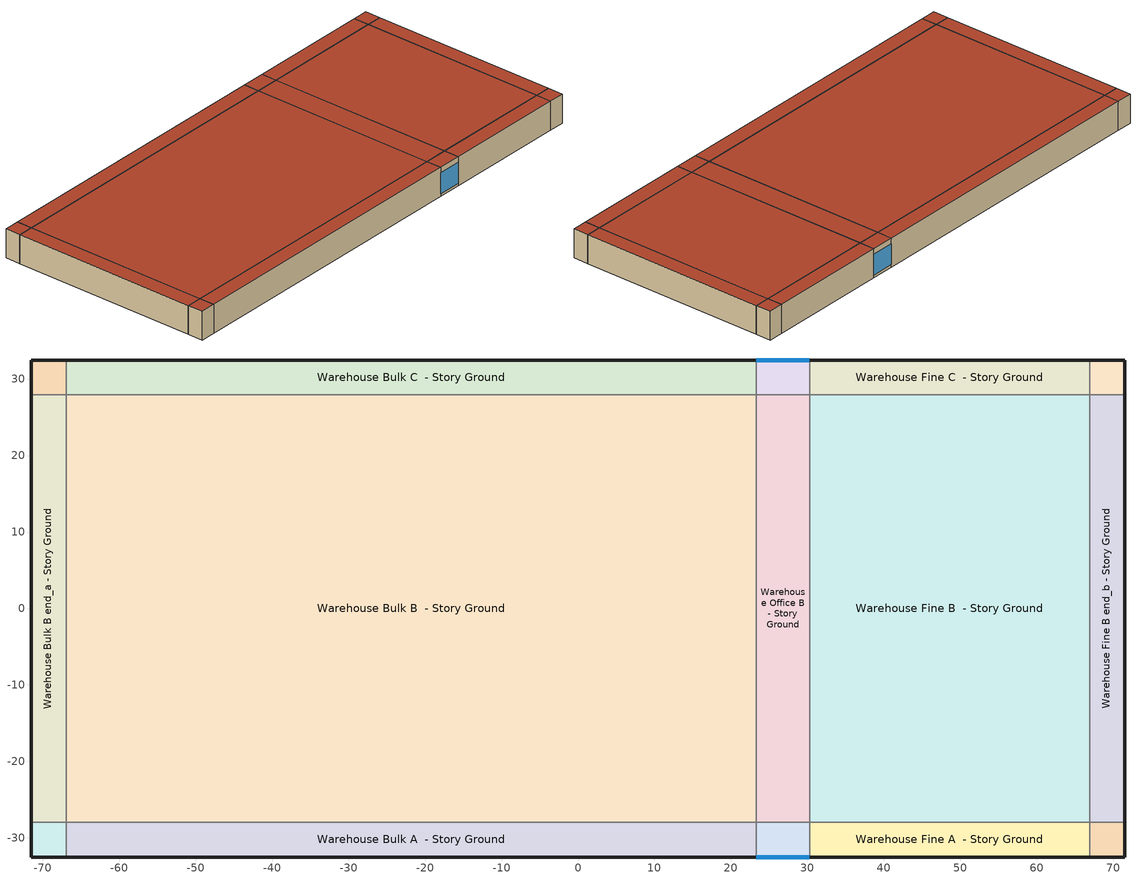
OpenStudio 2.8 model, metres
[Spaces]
Warehouse Bulk A end_a - Story Ground
 floor ground: -71.48,-32.49 -71.48,-27.92 -66.91,-27.92 -66.91,-32.49 z0
 wall outside: -71.48,-27.92 -71.48,-32.49 -66.91,-32.49 z0:8.53
 wall to Warehouse Bulk B end_a - Story Ground: -66.91,-27.92 -71.48,-27.92 z0:8.53
 wall to Warehouse Bulk A  - Story Ground: -66.91,-32.49 -66.91,-27.92 z0:8.53
 roof outside: -66.91,-32.49 -66.91,-27.92 -71.48,-27.92 -71.48,-32.49 z8.53
Warehouse Bulk B end_a - Story Ground
 floor ground: -71.48,-27.92 -71.48,27.92 -66.91,27.92 -66.91,-27.92 z0
 wall outside: -71.48,27.92 -71.48,-27.92 z0:8.53
 wall to Warehouse Bulk C end_a - Story Ground: -66.91,27.92 -71.48,27.92 z0:8.53
 wall to Warehouse Bulk B  - Story Ground: -66.91,-27.92 -66.91,27.92 z0:8.53
 roof outside: -66.91,-27.92 -66.91,27.92 -71.48,27.92 -71.48,-27.92 z8.53
Warehouse Bulk C end_a - Story Ground
 floor ground: -71.48,27.92 -71.48,32.49 -66.91,32.49 -66.91,27.92 z0
 wall outside: -66.91,32.49 -71.48,32.49 -71.48,27.92 z0:8.53
 wall to Warehouse Bulk C  - Story Ground: -66.91,27.92 -66.91,32.49 z0:8.53
 roof outside: -66.91,27.92 -66.91,32.49 -71.48,32.49 -71.48,27.92 z8.53
Warehouse Bulk A  - Story Ground
 floor ground: -66.91,-32.49 -66.91,-27.92 23.27,-27.92 23.27,-32.49 z0
 wall outside: -66.91,-32.49 23.27,-32.49 z0:8.53
 wall to Warehouse Bulk B  - Story Ground: 23.27,-27.92 -66.91,-27.92 z0:8.53
 wall to Warehouse Office A  - Story Ground: 23.27,-32.49 23.27,-27.92 z0:8.53
 roof outside: 23.27,-32.49 23.27,-27.92 -66.91,-27.92 -66.91,-32.49 z8.53
Warehouse Bulk B  - Story Ground
 floor ground: -66.91,-27.92 -66.91,27.92 23.27,27.92 23.27,-27.92 z0
 wall to Warehouse Bulk C  - Story Ground: 23.27,27.92 -66.91,27.92 z0:8.53
 wall to Warehouse Office B  - Story Ground: 23.27,-27.92 23.27,27.92 z0:8.53
 roof outside: 23.27,-27.92 23.27,27.92 -66.91,27.92 -66.91,-27.92 z8.53
Warehouse Bulk C  - Story Ground
 floor ground: -66.91,27.92 -66.91,32.49 23.27,32.49 23.27,27.92 z0
 wall outside: 23.27,32.49 -66.91,32.49 z0:8.53
 wall to Warehouse Office C  - Story Ground: 23.27,27.92 23.27,32.49 z0:8.53
 roof outside: 23.27,27.92 23.27,32.49 -66.91,32.49 -66.91,27.92 z8.53
Warehouse Office A  - Story Ground
 floor ground: 23.27,-32.49 23.27,-27.92 30.28,-27.92 30.28,-32.49 z0
 wall outside: 23.27,-32.49 30.28,-32.49 z0:8.53
 wall to Warehouse Office B  - Story Ground: 30.28,-27.92 23.27,-27.92 z0:8.53
 wall to Warehouse Fine A  - Story Ground: 30.28,-32.49 30.28,-27.92 z0:8.53
 window: 23.3,-32.49 30.25,-32.49 z0.76:6.87
 roof outside: 30.28,-32.49 30.28,-27.92 23.27,-27.92 23.27,-32.49 z8.53
Warehouse Office B  - Story Ground
 floor ground: 23.27,-27.92 23.27,27.92 30.28,27.92 30.28,-27.92 z0
 wall to Warehouse Office C  - Story Ground: 30.28,27.92 23.27,27.92 z0:8.53
 wall to Warehouse Fine B  - Story Ground: 30.28,-27.92 30.28,27.92 z0:8.53
 roof outside: 30.28,-27.92 30.28,27.92 23.27,27.92 23.27,-27.92 z8.53
Warehouse Office C  - Story Ground
 floor ground: 23.27,27.92 23.27,32.49 30.28,32.49 30.28,27.92 z0
 wall outside: 30.28,32.49 23.27,32.49 z0:8.53
 wall to Warehouse Fine C  - Story Ground: 30.28,27.92 30.28,32.49 z0:8.53
 window: 30.25,32.49 23.3,32.49 z0.76:6.87
 roof outside: 30.28,27.92 30.28,32.49 23.27,32.49 23.27,27.92 z8.53
Warehouse Fine A  - Story Ground
 floor ground: 30.28,-32.49 30.28,-27.92 66.91,-27.92 66.91,-32.49 z0
 wall outside: 30.28,-32.49 66.91,-32.49 z0:8.53
 wall to Warehouse Fine B  - Story Ground: 66.91,-27.92 30.28,-27.92 z0:8.53
 wall to Warehouse Fine A end_b - Story Ground: 66.91,-32.49 66.91,-27.92 z0:8.53
 roof outside: 66.91,-32.49 66.91,-27.92 30.28,-27.92 30.28,-32.49 z8.53
Warehouse Fine B  - Story Ground
 floor ground: 30.28,-27.92 30.28,27.92 66.91,27.92 66.91,-27.92 z0
 wall to Warehouse Fine C  - Story Ground: 66.91,27.92 30.28,27.92 z0:8.53
 wall to Warehouse Fine B end_b - Story Ground: 66.91,-27.92 66.91,27.92 z0:8.53
 roof outside: 66.91,-27.92 66.91,27.92 30.28,27.92 30.28,-27.92 z8.53
Warehouse Fine C  - Story Ground
 floor ground: 30.28,27.92 30.28,32.49 66.91,32.49 66.91,27.92 z0
 wall outside: 66.91,32.49 30.28,32.49 z0:8.53
 wall to Warehouse Fine C end_b - Story Ground: 66.91,27.92 66.91,32.49 z0:8.53
 roof outside: 66.91,27.92 66.91,32.49 30.28,32.49 30.28,27.92 z8.53
Warehouse Fine A end_b - Story Ground
 floor ground: 66.91,-32.49 66.91,-27.92 71.48,-27.92 71.48,-32.49 z0
 wall outside: 66.91,-32.49 71.48,-32.49 71.48,-27.92 z0:8.53
 wall to Warehouse Fine B end_b - Story Ground: 71.48,-27.92 66.91,-27.92 z0:8.53
 roof outside: 71.48,-32.49 71.48,-27.92 66.91,-27.92 66.91,-32.49 z8.53
Warehouse Fine B end_b - Story Ground
 floor ground: 66.91,-27.92 66.91,27.92 71.48,27.92 71.48,-27.92 z0
 wall outside: 71.48,-27.92 71.48,27.92 z0:8.53
 wall to Warehouse Fine C end_b - Story Ground: 71.48,27.92 66.91,27.92 z0:8.53
 roof outside: 71.48,-27.92 71.48,27.92 66.91,27.92 66.91,-27.92 z8.53
Warehouse Fine C end_b - Story Ground
 floor ground: 66.91,27.92 66.91,32.49 71.48,32.49 71.48,27.92 z0
 wall outside: 71.48,27.92 71.48,32.49 66.91,32.49 z0:8.53
 roof outside: 71.48,27.92 71.48,32.49 66.91,32.49 66.91,27.92 z8.53
[Building]
90.1-2004|Warehouse
[Site]
Site 1
[SpaceType] Standards Building Type=Warehouse
Name | Standards Space Type
Warehouse Bulk | Bulk
Warehouse Fine | Fine
Warehouse Office | Office
[BuildingStory]
Story Ground: Nominal Z Coordinate {m}=0; Nominal Floor to Floor Height {m}=8.5344
[Space] Building Story=Story Ground
Name | Space Type | Thermal Zone
Warehouse Bulk A end_a - Story Ground | Warehouse Bulk | Zone Warehouse Bulk A end_a - Story Ground
Warehouse Bulk B end_a - Story Ground | Warehouse Bulk | Zone Warehouse Bulk B end_a - Story Ground
Warehouse Bulk C end_a - Story Ground | Warehouse Bulk | Zone Warehouse Bulk C end_a - Story Ground
Warehouse Bulk A  - Story Ground | Warehouse Bulk | Zone Warehouse Bulk A  - Story Ground
Warehouse Bulk B  - Story Ground | Warehouse Bulk | Zone Warehouse Bulk B  - Story Ground
Warehouse Bulk C  - Story Ground | Warehouse Bulk | Zone Warehouse Bulk C  - Story Ground
Warehouse Office A  - Story Ground | Warehouse Office | Zone Warehouse Office A  - Story Ground
Warehouse Office B  - Story Ground | Warehouse Office | Zone Warehouse Office B  - Story Ground
Warehouse Office C  - Story Ground | Warehouse Office | Zone Warehouse Office C  - Story Ground
Warehouse Fine A  - Story Ground | Warehouse Fine | Zone Warehouse Fine A  - Story Ground
Warehouse Fine B  - Story Ground | Warehouse Fine | Zone Warehouse Fine B  - Story Ground
Warehouse Fine C  - Story Ground | Warehouse Fine | Zone Warehouse Fine C  - Story Ground
Warehouse Fine A end_b - Story Ground | Warehouse Fine | Zone Warehouse Fine A end_b - Story Ground
Warehouse Fine B end_b - Story Ground | Warehouse Fine | Zone Warehouse Fine B end_b - Story Ground
Warehouse Fine C end_b - Story Ground | Warehouse Fine | Zone Warehouse Fine C end_b - Story Ground
[ThermalZone] Multiplier=1; Use Ideal Air Loads=No
Zone Warehouse Bulk A end_a - Story Ground; Zone Warehouse Bulk B end_a - Story Ground; Zone Warehouse Bulk C end_a - Story Ground; Zone Warehouse Bulk A  - Story Ground; Zone Warehouse Bulk B  - Story Ground; Zone Warehouse Bulk C  - Story Ground; Zone Warehouse Office A  - Story Ground; Zone Warehouse Office B  - Story Ground; Zone Warehouse Office C  - Story Ground; Zone Warehouse Fine A  - Story Ground; Zone Warehouse Fine B  - Story Ground; Zone Warehouse Fine C  - Story Ground; Zone Warehouse Fine A end_b - Story Ground; Zone Warehouse Fine B end_b - Story Ground; Zone Warehouse Fine C end_b - Story Ground
[Sizing:Zone] Zone Cooling Design Supply Air Temperature Input Method=SupplyAirTemperature; Zone Cooling Design Supply Air Temperature {C}=14; Zone Cooling Design Supply Air Temperature Difference {deltaC}=11.11; Zone Heating Design Supply Air Temperature Input Method=SupplyAirTemperature; Zone Heating Design Supply Air Temperature {C}=40; Zone Heating Design Supply Air Temperature Difference {deltaC}=11.11; Zone Cooling Design Supply Air Humidity Ratio {kg-H2O/kg-air}=0.0085; Zone Heating Design Supply Air Humidity Ratio {kg-H2O/kg-air}=0.008; Cooling Design Air Flow Method=DesignDay; Heating Design Air Flow Method=DesignDay; Account for Dedicated Outdoor Air System=No; Dedicated Outdoor Air System Control Strategy=NeutralSupplyAir; Dedicated Outdoor Air Low Setpoint Temperature for Design {C}=autosize; Dedicated Outdoor Air High Setpoint Temperature for Design {C}=autosize
Zone Warehouse Bulk A end_a - Story Ground; Zone Warehouse Bulk B end_a - Story Ground; Zone Warehouse Bulk C end_a - Story Ground; Zone Warehouse Bulk A  - Story Ground; Zone Warehouse Bulk B  - Story Ground; Zone Warehouse Bulk C  - Story Ground; Zone Warehouse Office A  - Story Ground; Zone Warehouse Office B  - Story Ground; Zone Warehouse Office C  - Story Ground; Zone Warehouse Fine A  - Story Ground; Zone Warehouse Fine B  - Story Ground; Zone Warehouse Fine C  - Story Ground; Zone Warehouse Fine A end_b - Story Ground; Zone Warehouse Fine B end_b - Story Ground; Zone Warehouse Fine C end_b - Story Ground
